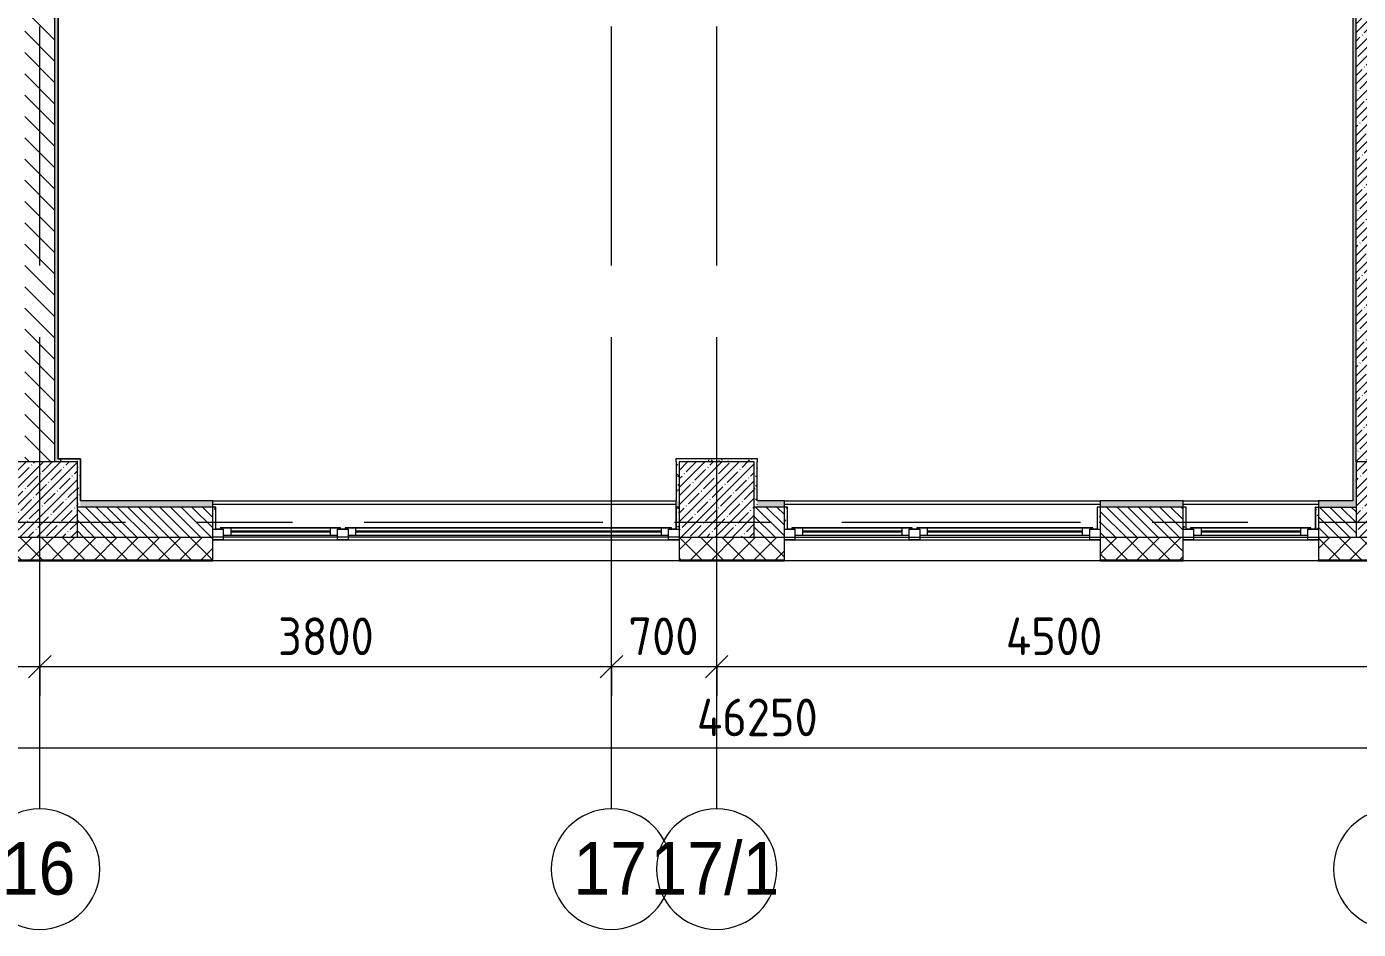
# Model space of a CAD drawing. Header units: millimetres. Extents: x 35355 to 234366, y -8553 to 29000.
# Drawn here: x 56573 to 65425, y -2706 to 3292 of the extents above; entities that cross this region are included whole.
import ezdxf

# ---------------------------------------------------------------- set-up
doc = ezdxf.new("R2010")
doc.units = ezdxf.units.MM
doc.linetypes.add('Осевая', pattern=[3175, 635, -476.25, 1587.5, -476.25])
for name, color, linetype, lineweight in [('A-ANNO-DIMS', 7, 'Continuous', 9), ('A-ANNO-DIMS-100', 7, 'Continuous', 9), ('A-GLAZ', 7, 'Continuous', 9), ('A-GLAZ-1', 7, 'Continuous', 13), ('A-WALL', 7, 'Continuous', 9), ('I-WALL', 7, 'Continuous', 9), ('S-COLS', 7, 'Continuous', 9), ('Оси', 7, 'Continuous', 9), ('Оси-1', 7, 'Continuous', 20), ('Оси-2', 7, 'Осевая', 9)]:
    doc.layers.add(name, color=color, linetype=linetype, lineweight=lineweight)
doc.layers.add('A-WALL-1', color=7, linetype='Continuous', lineweight=9, true_color=0x3c3c3c)
doc.layers.add('A-WALL-FNSH-1', color=7, linetype='Continuous', lineweight=9, true_color=0x3c3c3c)
doc.styles.add('Arial', font='arial.ttf', dxfattribs={"width": 0.9, "height": 350})
doc.styles.add('ISOCPEUR', font='isocpeur.ttf', dxfattribs={"width": 0.9, "height": 250})
doc.dimstyles.new('ISO-2_5_0_9К_БОЛЬШОЙ', dxfattribs={"dimscale": 304.8, "dimtxt": 248.995294, "dimasz": 0.492126, "dimexe": 0.393701, "dimexo": 0.984252, "dimgap": 0, "dimtad": 1, "dimdec": 0, "dimrnd": 10, "dimzin": 0, "dimdsep": 46, "dimtxsty": 'ISOCPEUR', "dimblk1": 'OBLIQUE', "dimblk2": 'OBLIQUE', "dimsah": 1, "dimcen": 0.09, "dimdle": 0.393701, "dimazin": 0, "dimtfac": 1, "dimtdec": 4, "dimtix": 1, "dimtmove": 0, "dimatfit": 3, "dimfxl": 1, "dimtvp": 1, "dimtolj": 1, "dimtzin": 0, "dimarcsym": 2})
pattern_1 = [(45, (0, 0), (-70.71068, 70.71068), []), (135, (0, 0), (-70.71068, -70.71068), [])]
pattern_2 = [(0, (0, 0), (121.92, 30.48), [10.058, -81.382, 10.058, -81.382, -487.68]), (0, (0, 0), (121.92, 30.48), [-182.88, 10.058, -172.822, 10.058, -81.382, -213.36]), (0, (0, 0), (121.92, 30.48), [-457.2, 10.058, -50.902, 10.058, -142.342]), (120, (45.72, 15.24), (-87.356454, 90.345817), [10.058, -81.382, 10.058, -81.382, -487.68]), (120, (45.72, 15.24), (-87.356454, 90.345817), [-182.88, 10.058, -172.822, 10.058, -81.382, -213.36]), (120, (45.72, 15.24), (-87.356454, 90.345817), [-457.2, 10.058, -50.902, 10.058, -142.342]), (240, (60.96, 76.2), (-34.563546, -120.825817), [10.058, -81.382, 10.058, -81.382, -487.68]), (240, (60.96, 76.2), (-34.563546, -120.825817), [-182.88, 10.058, -172.822, 10.058, -81.382, -213.36]), (240, (60.96, 76.2), (-34.563546, -120.825817), [-457.2, 10.058, -50.902, 10.058, -142.342])]

# ---------------------------------------------------------------- blocks, each defined once
blk = doc.blocks.new('BSC_Колонна _Прямоугольная - 500х500-V9-План заполнения дверных проемов 3 этажа в осях 12-23')
at = {"layer": 'S-COLS'}
h = blk.add_hatch(dxfattribs=at)
h.set_pattern_fill('FP_10', color=256, style=0, pattern_type=2)
h.set_pattern_definition([(45, (-61160, -150), (-57.02463, 57.02463), []), (45, (-61102.975, -150), (-57.02463, 57.02463), [100.806, -20.161, 3.353, -16.808])])
h.paths.add_polyline_path([(-250, -250), (250, -250), (250, 250), (-250, 250)])
for p, q in [((250, 250), (-250, 250)), ((-250, 250), (-250, -250)), ((250, -250), (250, 250)), ((-250, -250), (250, -250))]:
    blk.add_line(p, q, dxfattribs=at)
blk = doc.blocks.new('BSC_Колонна _Прямоугольная - 500х500-V10-План заполнения дверных проемов 3 этажа в осях 12-23')
at = {"layer": 'S-COLS'}
h = blk.add_hatch(dxfattribs=at)
h.set_pattern_fill('FP_11', color=256, style=0, pattern_type=2)
h.set_pattern_definition([(45, (-65660, -150), (-57.02463, 57.02463), []), (45, (-65602.975, -150), (-57.02463, 57.02463), [100.806, -20.161, 3.353, -16.808])])
h.paths.add_polyline_path([(-250, -250), (250, -250), (250, 250), (-250, 250)])
for p, q in [((250, 250), (-250, 250)), ((-250, 250), (-250, -250)), ((250, -250), (250, 250)), ((-250, -250), (250, -250))]:
    blk.add_line(p, q, dxfattribs=at)
blk = doc.blocks.new('BSC_Колонна _Прямоугольная - 500х500-V16-План заполнения дверных проемов 3 этажа в осях 12-23')
at = {"layer": 'S-COLS'}
h = blk.add_hatch(dxfattribs=at)
h.set_pattern_fill('FP_24', color=256, style=0, pattern_type=2)
h.set_pattern_definition([(45, (-56660, -150), (-57.02463, 57.02463), []), (45, (-56602.975, -150), (-57.02463, 57.02463), [100.806, -20.161, 3.353, -16.808])])
h.paths.add_polyline_path([(-250, -250), (250, -250), (250, 250), (-250, 250)])
for p, q in [((250, 250), (-250, 250)), ((-250, 250), (-250, -250)), ((250, -250), (250, 250)), ((-250, -250), (250, -250))]:
    blk.add_line(p, q, dxfattribs=at)
blk = doc.blocks.new('120_Окно_СКБ_2Ст - 120_Окно_СКБ_2Ст 3100х2500 _мал_створка слева_ 2-22446355-План заполнения дверных проемов 3 этажа в осях 12-23')
at = {"layer": 'A-GLAZ'}
for p, q in [((1550, -57), (-1550, -57)), ((-1530, -127), (-1500, -127)), ((-1430, -107), (600, -107)), ((600, -117), (-1430, -117)), ((670, -127), (700, -127)), ((770, -107), (1430, -107)), ((1430, -117), (770, -117)), ((1500, -127), (1530, -127))]:
    blk.add_line(p, q, dxfattribs=at)
at = {"layer": 'A-GLAZ-1'}
for p, q in [((-1550, -127), (-1550, -57)), ((-1550, -57), (-1480, -57)), ((-1480, -57), (-1480, -127)), ((650, -87), (-1480, -87)), ((-1480, -87), (-1480, -127)), ((-1430, -137), (-1430, -87)), ((600, -137), (600, -87)), ((650, -127), (650, -57)), ((650, -57), (720, -57)), ((650, -127), (650, -87)), ((720, -57), (720, -127)), ((1480, -87), (720, -87)), ((720, -87), (720, -127)), ((770, -137), (770, -87)), ((1430, -137), (1430, -87)), ((1480, -127), (1480, -57)), ((1480, -57), (1550, -57)), ((1480, -127), (1480, -87)), ((1550, -57), (1550, -127)), ((-1480, -127), (-1550, -127)), ((-1480, -127), (-1500, -127)), ((-1500, -127), (-1500, -137)), ((-1500, -137), (670, -137)), ((670, -137), (-1500, -137)), ((720, -127), (650, -127)), ((670, -127), (650, -127)), ((670, -137), (670, -127)), ((720, -127), (700, -127)), ((700, -127), (700, -137)), ((700, -137), (1500, -137)), ((1500, -137), (700, -137)), ((1550, -127), (1480, -127)), ((1500, -127), (1480, -127)), ((1500, -137), (1500, -127))]:
    blk.add_line(p, q, dxfattribs=at)
blk = doc.blocks.new('120_Окно_СКБ_1Ст - 120_Окно_СКБ_1Ст 900х2500_h_-22445987-План заполнения дверных проемов 3 этажа в осях 12-23')
at = {"layer": 'A-GLAZ'}
for p, q in [((450, -57), (-450, -57)), ((-430, -127), (-400, -127)), ((-330, -107), (330, -107)), ((330, -117), (-330, -117)), ((400, -127), (430, -127))]:
    blk.add_line(p, q, dxfattribs=at)
at = {"layer": 'A-GLAZ-1'}
for p, q in [((-450, -127), (-450, -57)), ((-450, -57), (-380, -57)), ((-380, -57), (-380, -127)), ((380, -87), (-380, -87)), ((-380, -87), (-380, -127)), ((-330, -137), (-330, -87)), ((330, -137), (330, -87)), ((380, -127), (380, -57)), ((380, -57), (450, -57)), ((380, -127), (380, -87)), ((450, -57), (450, -127)), ((-380, -127), (-450, -127)), ((-380, -127), (-400, -127)), ((-400, -127), (-400, -137)), ((-400, -137), (400, -137)), ((400, -137), (-400, -137)), ((450, -127), (380, -127)), ((400, -127), (380, -127)), ((400, -137), (400, -127))]:
    blk.add_line(p, q, dxfattribs=at)
blk = doc.blocks.new('120_Окно_СКБ_2Ст - 120_Окно_СКБ_2Ст 2100х2400 _мал створка справа_-22446225-План заполнения дверных проемов 3 этажа в осях 12-23')
at = {"layer": 'A-GLAZ'}
for p, q in [((1050, -57), (-1050, -57)), ((-1030, -127), (-1000, -127)), ((-930, -107), (100, -107)), ((100, -117), (-930, -117)), ((170, -127), (200, -127)), ((270, -107), (930, -107)), ((930, -117), (270, -117)), ((1000, -127), (1030, -127))]:
    blk.add_line(p, q, dxfattribs=at)
at = {"layer": 'A-GLAZ-1'}
for p, q in [((-1050, -127), (-1050, -57)), ((-1050, -57), (-980, -57)), ((-980, -57), (-980, -127)), ((150, -87), (-980, -87)), ((-980, -87), (-980, -127)), ((-930, -137), (-930, -87)), ((100, -137), (100, -87)), ((150, -127), (150, -57)), ((150, -57), (220, -57)), ((150, -127), (150, -87)), ((220, -57), (220, -127)), ((980, -87), (220, -87)), ((220, -87), (220, -127)), ((270, -137), (270, -87)), ((930, -137), (930, -87)), ((980, -127), (980, -57)), ((980, -57), (1050, -57)), ((980, -127), (980, -87)), ((1050, -57), (1050, -127)), ((-980, -127), (-1050, -127)), ((-980, -127), (-1000, -127)), ((-1000, -127), (-1000, -137)), ((-1000, -137), (170, -137)), ((170, -137), (-1000, -137)), ((220, -127), (150, -127)), ((170, -127), (150, -127)), ((170, -137), (170, -127)), ((220, -127), (200, -127)), ((200, -127), (200, -137)), ((200, -137), (1000, -137)), ((1000, -137), (200, -137)), ((1050, -127), (980, -127)), ((1000, -127), (980, -127)), ((1000, -137), (1000, -127))]:
    blk.add_line(p, q, dxfattribs=at)
blk = doc.blocks.new('Ось сетки - D8-29747960-План заполнения дверных проемов 3 этажа в осях 12-23')
at = {"layer": 'Оси-1'}
for start, end in [(360, 180), (180, 360)]:
    blk.add_arc((0, 0), 4, start, end, dxfattribs=at)
blk = doc.blocks.new('DIMBLOCK23-План заполнения дверных проемов 3 этажа в осях 12-23')
at = {"layer": 'A-ANNO-DIMS-100'}
for p, q in [((38310, -1693.5), (38310, -1379.6)), ((84560, -1693.5), (84560, -1379.6)), ((38190, -1499.6), (84680, -1499.6)), ((38310, -1499.6), (38310, -1693.5)), ((84560, -1499.6), (84560, -1693.5))]:
    blk.add_line(p, q, dxfattribs=at)
at = {"layer": 'A-ANNO-DIMS-100', "lineweight": 20}
for p, q in [((38310, -1499.6), (38235, -1574.6)), ((38310, -1499.6), (38385, -1424.6)), ((84560, -1499.6), (84485, -1574.6)), ((84560, -1499.6), (84635, -1424.6))]:
    blk.add_line(p, q, dxfattribs=at)
at = {"layer": 'A-ANNO-DIMS-100', "color": 0, "insert": (61028, -1173), "char_height": 250, "width": 976.828, "attachment_point": 1, "line_spacing_factor": 1.149209, "style": 'ISOCPEUR'}
blk.add_mtext('46250', dxfattribs=at)
blk = doc.blocks.new('_Oblique')
at = {"color": 0, "linetype": 'ByBlock', "lineweight": -2}
blk.add_line((-0.5, -0.5), (0.5, 0.5), dxfattribs=at)
blk = doc.blocks.new('DIMBLOCK31-План заполнения дверных проемов 3 этажа в осях 12-23')
at = {"layer": 'A-ANNO-DIMS-100'}
for p, q in [((54460, -1154.7), (54460, -840.7)), ((56660, -1154.7), (56660, -840.7)), ((54460, -960.7), (56660, -960.7)), ((54460, -960.7), (54460, -1154.7)), ((56660, -960.7), (56660, -1154.7))]:
    blk.add_line(p, q, dxfattribs=at)
at = {"layer": 'A-ANNO-DIMS-100', "lineweight": 20}
for p, q in [((54460, -960.7), (54385, -1035.7)), ((54460, -960.7), (54535, -885.7)), ((56660, -960.7), (56585, -1035.7)), ((56660, -960.7), (56735, -885.7))]:
    blk.add_line(p, q, dxfattribs=at)
at = {"layer": 'A-ANNO-DIMS-100', "color": 0, "insert": (55244, -634.1), "char_height": 250, "width": 758.478, "attachment_point": 1, "line_spacing_factor": 1.149209, "style": 'ISOCPEUR'}
blk.add_mtext('2200', dxfattribs=at)
blk = doc.blocks.new('DIMBLOCK32-План заполнения дверных проемов 3 этажа в осях 12-23')
at = {"layer": 'A-ANNO-DIMS-100'}
for p, q in [((56660, -1154.7), (56660, -840.7)), ((60460, -1154.7), (60460, -840.7)), ((56660, -960.7), (60460, -960.7)), ((56660, -960.7), (56660, -1154.7)), ((60460, -960.7), (60460, -1154.7))]:
    blk.add_line(p, q, dxfattribs=at)
at = {"layer": 'A-ANNO-DIMS-100', "lineweight": 20}
for p, q in [((56660, -960.7), (56585, -1035.7)), ((56660, -960.7), (56735, -885.7)), ((60460, -960.7), (60385, -1035.7)), ((60460, -960.7), (60535, -885.7))]:
    blk.add_line(p, q, dxfattribs=at)
at = {"layer": 'A-ANNO-DIMS-100', "color": 0, "insert": (58244, -634.1), "char_height": 250, "width": 758.478, "attachment_point": 1, "line_spacing_factor": 1.149209, "style": 'ISOCPEUR'}
blk.add_mtext('3800', dxfattribs=at)
blk = doc.blocks.new('DIMBLOCK33-План заполнения дверных проемов 3 этажа в осях 12-23')
at = {"layer": 'A-ANNO-DIMS-100'}
for p, q in [((60460, -1154.7), (60460, -840.7)), ((61160, -1154.7), (61160, -840.7)), ((60460, -960.7), (61160, -960.7)), ((60460, -960.7), (60460, -1154.7)), ((61160, -960.7), (61160, -1154.7))]:
    blk.add_line(p, q, dxfattribs=at)
at = {"layer": 'A-ANNO-DIMS-100', "lineweight": 20}
for p, q in [((60460, -960.7), (60385, -1035.7)), ((60460, -960.7), (60535, -885.7)), ((61160, -960.7), (61085, -1035.7)), ((61160, -960.7), (61235, -885.7))]:
    blk.add_line(p, q, dxfattribs=at)
at = {"layer": 'A-ANNO-DIMS-100', "color": 0, "insert": (60573, -634.1), "char_height": 250, "width": 568.858, "attachment_point": 1, "line_spacing_factor": 1.149209, "style": 'ISOCPEUR'}
blk.add_mtext('700', dxfattribs=at)
blk = doc.blocks.new('DIMBLOCK34-План заполнения дверных проемов 3 этажа в осях 12-23')
at = {"layer": 'A-ANNO-DIMS-100'}
for p, q in [((61160, -1154.7), (61160, -840.7)), ((65660, -1154.7), (65660, -840.7)), ((61160, -960.7), (65660, -960.7)), ((61160, -960.7), (61160, -1154.7)), ((65660, -960.7), (65660, -1154.7))]:
    blk.add_line(p, q, dxfattribs=at)
at = {"layer": 'A-ANNO-DIMS-100', "lineweight": 20}
for p, q in [((61160, -960.7), (61085, -1035.7)), ((61160, -960.7), (61235, -885.7)), ((65660, -960.7), (65585, -1035.7)), ((65660, -960.7), (65735, -885.7))]:
    blk.add_line(p, q, dxfattribs=at)
at = {"layer": 'A-ANNO-DIMS-100', "color": 0, "insert": (63082, -634.1), "char_height": 250, "width": 787.208, "attachment_point": 1, "line_spacing_factor": 1.149209, "style": 'ISOCPEUR'}
blk.add_mtext('4500', dxfattribs=at)

msp = doc.modelspace()

# ---------------------------------------------------------------- hatches: boundary and pattern name
at = {"layer": 'A-WALL'}
h = msp.add_hatch(dxfattribs=at)
h.set_pattern_fill('FP_19', color=256, style=0, pattern_type=2)
h.set_pattern_definition([(135, (0, 0), (-35.35534, -35.35534), [])])
h.paths.add_polyline_path([(65160, -100), (65410, -100), (65410, 100), (65160, 100)])
h.paths.add_polyline_path([(57810, -100), (57810, 100), (56910, 100), (56910, -100), (57136.2, -100)])
h.paths.add_polyline_path([(61410, -100), (61610, -100), (61610, 100), (61410, 100)])
h.paths.add_polyline_path([(63710, -100), (64260, -100), (64260, 100), (63710, 100)])
h.paths.add_polyline_path([(43410, -100), (44310, -100), (44310, 100), (43410, 100), (43410, 94.8)])
h.paths.add_polyline_path([(42910, -100), (42910, 100), (42660, 100), (42660, -100)])
h.paths.add_polyline_path([(41760, -100), (41760, 100), (41140, 100), (41140, -100), (41173.9, -100)])
h.paths.add_polyline_path([(48160, -100), (48160, 100), (47910, 100), (47910, -100)])
h.paths.add_polyline_path([(51010, -100), (51010, 100), (50260, 100), (50260, -100)])
h.paths.add_polyline_path([(52410, -100), (52660, -100), (52660, 100), (52410, 100)])
h.paths.add_polyline_path([(55510, -100), (55510, 100), (54760, 100), (54760, -100)])
h = msp.add_hatch(dxfattribs=at)
h.set_pattern_fill('FP_20', color=256, style=0, pattern_type=2)
h.set_pattern_definition(pattern_1)
h.paths.add_polyline_path([(55510, -250), (55510, -100), (54760, -100), (54760, -250)])
h.paths.add_polyline_path([(51910, -250), (52660, -250), (52660, -100), (51910, -100)])
h.paths.add_polyline_path([(56410.6, -250), (56627.1, -250), (56627.1, -100), (56410, -100), (56410, -250)])
h.paths.add_polyline_path([(48160, -250), (48160, -100), (47410, -100), (47410, -250), (47703.9, -250)])
h.paths.add_polyline_path([(42910, -250), (44310, -250), (44310, -100), (42660, -100), (42660, -250)])
h.paths.add_polyline_path([(39040, -250), (39040, -100), (38652.7, -100), (38652.7, -250)])
h.paths.add_polyline_path([(41140, -250), (41760, -250), (41760, -100), (41140, -100)])
h.paths.add_polyline_path([(51010, -250), (51010, -100), (50260, -100), (50260, -250)])
h = msp.add_hatch(dxfattribs=at)
h.set_pattern_fill('FP_20', color=256, style=0, pattern_type=2)
h.set_pattern_definition(pattern_1)
h.paths.add_polyline_path([(71647.3, -250), (75700, -250), (75700, -100), (71560, -100), (71560, -250)])
h.paths.add_polyline_path([(60910, -250), (61610, -250), (61610, -100), (60910, -100)])
h.paths.add_polyline_path([(57136.2, -250), (57810, -250), (57810, -100), (56627.1, -100), (56627.1, -250)])
h.paths.add_polyline_path([(65842.8, -250), (66160, -250), (66160, -100), (65160, -100), (65160, -250), (65410, -250)])
h.paths.add_polyline_path([(70196.1, -250), (70660, -250), (70660, -100), (67060, -100), (67060, -250), (67293.9, -250)])
h.paths.add_polyline_path([(64260, -250), (64260, -100), (63710, -100), (63710, -250)])
at = {"layer": 'I-WALL'}
h = msp.add_hatch(dxfattribs=at)
h.set_pattern_fill('FP_21', color=256, style=0, pattern_type=2)
h.set_pattern_definition([(135, (0, 0), (-70.71068, -70.71068), [])])
h.paths.add_polyline_path([(56560.7, 400), (56760.7, 400), (56760.7, 7400), (56560.7, 7400), (56560.7, 420)])
h = msp.add_hatch(dxfattribs=at)
h.set_pattern_fill('FP_68', color=256, style=0, pattern_type=2)
h.set_pattern_definition(pattern_2)
h.paths.add_polyline_path([(56760.7, 400), (56780.7, 400), (56780.7, 7380), (56760.7, 7380), (56760.7, 590.5)])
h = msp.add_hatch(dxfattribs=at)
h.set_pattern_fill('FP_17', color=256, style=0, pattern_type=2)
h.set_pattern_definition([(45, (0, 0), (-57.02463, 57.02463), []), (45, (57.025, 0), (-57.02463, 57.02463), [100.806, -20.161, 3.353, -16.808])])
h.paths.add_polyline_path([(65410, 400), (65630, 400), (65630, 7400), (65410, 7400), (65410, 1454.5)])
h = msp.add_hatch(dxfattribs=at)
h.set_pattern_fill('FP_68', color=256, style=0, pattern_type=2)
h.set_pattern_definition(pattern_2)
h.paths.add_polyline_path([(65410, 140), (65410, 7070), (65390, 7070), (65390, 140)])
h = msp.add_hatch(dxfattribs=at)
h.set_pattern_fill('FP_68', color=256, style=0, pattern_type=2)
h.set_pattern_definition(pattern_2)
h.paths.add_polyline_path([(56930, 400), (56930, 420), (56780.7, 420), (56780.7, 400), (56910, 400)])
h = msp.add_hatch(dxfattribs=at)
h.set_pattern_fill('FP_68', color=256, style=0, pattern_type=2)
h.set_pattern_definition(pattern_2)
h.paths.add_polyline_path([(56930, 100), (56930, 400), (56910, 400), (56910, 100)])
h = msp.add_hatch(dxfattribs=at)
h.set_pattern_fill('FP_68', color=256, style=0, pattern_type=2)
h.set_pattern_definition(pattern_2)
h.paths.add_polyline_path([(60890, 140), (60910, 140), (60910, 420), (60890, 420)])
h = msp.add_hatch(dxfattribs=at)
h.set_pattern_fill('FP_68', color=256, style=0, pattern_type=2)
h.set_pattern_definition(pattern_2)
h.paths.add_polyline_path([(61430, 400), (61430, 420), (60910, 420), (60910, 400), (61410, 400)])
h = msp.add_hatch(dxfattribs=at)
h.set_pattern_fill('FP_68', color=256, style=0, pattern_type=2)
h.set_pattern_definition(pattern_2)
h.paths.add_polyline_path([(61430, 100), (61430, 400), (61410, 400), (61410, 100)])
h = msp.add_hatch(dxfattribs=at)
h.set_pattern_fill('FP_68', color=256, style=0, pattern_type=2)
h.set_pattern_definition(pattern_2)
h.paths.add_polyline_path([(57136.2, 100), (57810, 100), (57810, 140), (56930, 140), (56930, 100)])
h.paths.add_polyline_path([(60889, 100), (60910, 100), (60910, 140), (60889, 140)])
h = msp.add_hatch(dxfattribs=at)
h.set_pattern_fill('FP_68', color=256, style=0, pattern_type=2)
h.set_pattern_definition(pattern_2)
h.paths.add_polyline_path([(57810, -48), (57830, -48), (57830, 100), (57810, 100)])
h = msp.add_hatch(dxfattribs=at)
h.set_pattern_fill('FP_68', color=256, style=0, pattern_type=2)
h.set_pattern_definition(pattern_2)
h.paths.add_polyline_path([(60890, -48), (60910, -48), (60910, 100), (60890, 100)])
h = msp.add_hatch(dxfattribs=at)
h.set_pattern_fill('FP_68', color=256, style=0, pattern_type=2)
h.set_pattern_definition(pattern_2)
h.paths.add_polyline_path([(61489.5, 100), (61610, 100), (61610, 140), (61430, 140), (61430, 100)])
h.paths.add_polyline_path([(65410, 100), (65410, 140), (65160, 140), (65160, 100)])
h.paths.add_polyline_path([(64260, 100), (64260, 140), (63710, 140), (63710, 100)])
h = msp.add_hatch(dxfattribs=at)
h.set_pattern_fill('FP_68', color=256, style=0, pattern_type=2)
h.set_pattern_definition(pattern_2)
h.paths.add_polyline_path([(61610, -48), (61630, -48), (61630, 100), (61610, 100)])
h = msp.add_hatch(dxfattribs=at)
h.set_pattern_fill('FP_68', color=256, style=0, pattern_type=2)
h.set_pattern_definition(pattern_2)
h.paths.add_polyline_path([(63690, -48), (63710, -48), (63710, 100), (63690, 100)])
h = msp.add_hatch(dxfattribs=at)
h.set_pattern_fill('FP_68', color=256, style=0, pattern_type=2)
h.set_pattern_definition(pattern_2)
h.paths.add_polyline_path([(64260, -48), (64280, -48), (64280, 100), (64260, 100)])
h = msp.add_hatch(dxfattribs=at)
h.set_pattern_fill('FP_68', color=256, style=0, pattern_type=2)
h.set_pattern_definition(pattern_2)
h.paths.add_polyline_path([(65140, -48), (65160, -48), (65160, 100), (65140, 100)])

# ---------------------------------------------------------------- linework, layer by layer
at = {"layer": 'A-WALL'}
for p, q in [((56780.7, 7380), (56780.7, 420)), ((65410, 400), (65410, 7380)), ((65390, 140), (65390, 7050)), ((56780.7, 420), (56930, 420)), ((56930, 420), (56930, 140)), ((57830, 100), (56910, 100)), ((61630, 100), (61410, 100)), ((56910, -100), (57810, -100)), ((61410, -100), (65410, -100)), ((56410, -250), (57810, -250)), ((56410, -253), (57810, -253)), ((60910, -258), (57810, -258)), ((60910, -250), (61610, -250)), ((60910, -253), (61610, -253)), ((63710, -258), (61610, -258)), ((63710, -250), (64260, -250)), ((63710, -253), (64260, -253)), ((65160, -258), (64260, -258)), ((65160, -250), (66160, -250)), ((65160, -253), (66160, -253))]:
    msp.add_line(p, q, dxfattribs=at)
at = {"layer": 'A-WALL-1'}
for p, q in [((56760.7, 400), (56760.7, 7400)), ((61430, 420), (60890, 420)), ((60890, 400), (60890, 140)), ((61430, 140), (61430, 400)), ((57810, 140), (56930, 140)), ((57810, -250), (57810, 140)), ((57830, -48), (57830, 100)), ((60890, 140), (60889, 140)), ((60889, 140), (60889, 100)), ((60910, 100), (60890, 100)), ((60890, 100), (60890, -48)), ((61610, 140), (61430, 140)), ((61610, -250), (61610, 140)), ((61630, -48), (61630, 100)), ((64280, 100), (63690, 100)), ((63690, 100), (63690, -48)), ((63710, 140), (63710, -250)), ((64260, 140), (63710, 140)), ((64260, -250), (64260, 140)), ((64280, -48), (64280, 100)), ((65140, 100), (65410, 100)), ((65140, 100), (65140, -48)), ((65160, 140), (65160, -250)), ((65390, 140), (65160, 140)), ((57810, -48), (57830, -48)), ((60890, -48), (60910, -48)), ((61610, -48), (61630, -48)), ((63690, -48), (63710, -48)), ((64260, -48), (64280, -48)), ((65140, -48), (65160, -48)), ((60910, -100), (60910, -250))]:
    msp.add_line(p, q, dxfattribs=at)
at = {"layer": 'A-WALL-FNSH-1'}
for p, q in [((56781.7, 7379), (56781.7, 1162.3)), ((65389, 7049), (65389, 141)), ((56782.7, 1202.3), (56781.7, 1202.3)), ((56781.7, 1162.3), (56782.7, 1162.3)), ((56782.7, 1162.3), (56782.7, 1202.3)), ((56931, 421), (56782.7, 421)), ((56931, 141), (56931, 421)), ((60889, 421), (60889, 400)), ((61431, 421), (60889, 421)), ((60889, 400), (60890, 400)), ((60890, 400), (60890, 420)), ((61430, 420), (61430, 400)), ((61430, 400), (61431, 400)), ((61431, 400), (61431, 421)), ((57810, 141), (56931, 141)), ((57810, 140), (57810, 141)), ((57831, 100), (57830, 100)), ((57831, -48), (57831, 100)), ((60890, 100), (60889, 100)), ((60889, 100), (60889, -48)), ((61610, 141), (61430, 141)), ((61610, 140), (61610, 141)), ((61631, 100), (61630, 100)), ((61631, -48), (61631, 100)), ((63690, 100), (63689, 100)), ((63689, 100), (63689, -48)), ((64260, 141), (63710, 141)), ((63710, 141), (63710, 140)), ((64260, 140), (64260, 141)), ((64281, 100), (64280, 100)), ((64281, -48), (64281, 100)), ((65140, 100), (65139, 100)), ((65139, 100), (65139, -48)), ((65389, 141), (65160, 141)), ((65160, 141), (65160, 140)), ((57830, -48), (57831, -48)), ((60889, -48), (60890, -48)), ((61630, -48), (61631, -48)), ((63689, -48), (63690, -48)), ((64280, -48), (64281, -48)), ((65139, -48), (65140, -48)), ((56410, -258), (57810, -258)), ((57810, -258), (57810, -250)), ((60910, -250), (60910, -258)), ((60910, -258), (61610, -258)), ((61610, -258), (61610, -250)), ((63710, -250), (63710, -258)), ((63710, -258), (64260, -258)), ((64260, -258), (64260, -250)), ((65160, -250), (65160, -258)), ((65160, -258), (66160, -258))]:
    msp.add_line(p, q, dxfattribs=at)
at = {"layer": 'I-WALL'}
for p, q in [((56781.7, 421), (56781.7, 1162.3)), ((56782.7, 1162.3), (56782.7, 421)), ((56781.7, 421), (56782.7, 421)), ((57810, 141), (60890, 141)), ((57810, 140), (60889, 140)), ((57810, 120), (60889, 120)), ((61610, 141), (63710, 141)), ((61610, 140), (63710, 140)), ((61610, 120), (63710, 120)), ((64260, 141), (65160, 141)), ((64260, 140), (65160, 140)), ((64260, 120), (65160, 120)), ((60910, -100), (57810, -100))]:
    msp.add_line(p, q, dxfattribs=at)
at = {"layer": 'Оси'}
for p, q in [((56660, -1906.3), (56660, 593.7)), ((60460, -1906.3), (60460, 593.7)), ((61160, -1906.3), (61160, 593.7))]:
    msp.add_line(p, q, dxfattribs=at)
at = {"layer": 'Оси-2'}
for p, q in [((56660, 593.7), (56660, 24850)), ((60460, 593.7), (60460, 24850)), ((61160, 593.7), (61160, 24850)), ((38655.2, 0), (82250, 0))]:
    msp.add_line(p, q, dxfattribs=at)

# ---------------------------------------------------------------- block references
at = {"layer": 'A-GLAZ', "rotation": 180}
for name, p in [('120_Окно_СКБ_2Ст - 120_Окно_СКБ_2Ст 3100х2500 _мал_створка слева_ 2-22446355-План заполнения дверных проемов 3 этажа в осях 12-23', (59360, -175)), ('120_Окно_СКБ_2Ст - 120_Окно_СКБ_2Ст 2100х2400 _мал створка справа_-22446225-План заполнения дверных проемов 3 этажа в осях 12-23', (62660, -175)), ('120_Окно_СКБ_1Ст - 120_Окно_СКБ_1Ст 900х2500_h_-22445987-План заполнения дверных проемов 3 этажа в осях 12-23', (64710, -175))]:
    msp.add_blockref(name, p, dxfattribs=at)
at = {"layer": 'S-COLS'}
for name, p in [('BSC_Колонна _Прямоугольная - 500х500-V16-План заполнения дверных проемов 3 этажа в осях 12-23', (56660, 150)), ('BSC_Колонна _Прямоугольная - 500х500-V9-План заполнения дверных проемов 3 этажа в осях 12-23', (61160, 150)), ('BSC_Колонна _Прямоугольная - 500х500-V10-План заполнения дверных проемов 3 этажа в осях 12-23', (65660, 150))]:
    msp.add_blockref(name, p, dxfattribs=at)
at = {"layer": 'Оси-1', "xscale": 99.99999999999993, "yscale": 99.99999999999993, "zscale": 99.99999999999993}
for p in [(56660, -2306.3), (60460, -2306.3), (61160, -2306.3), (65660, -2306.3)]:
    msp.add_blockref('Ось сетки - D8-29747960-План заполнения дверных проемов 3 этажа в осях 12-23', p, dxfattribs=at)

# ---------------------------------------------------------------- texts
at = {"layer": 'Оси', "char_height": 350, "attachment_point": 1, "style": 'Arial'}
for s, insert, width in [('16', (56407.4, -2125.6), 606.076), ('17/1', (60719.7, -2125.6), 1060.633), ('17', (60207.4, -2125.6), 606.076)]:
    msp.add_mtext(s, dxfattribs=dict(at, insert=insert, width=width))

# ---------------------------------------------------------------- dimensions: what is measured, and where the dimension line sits
at = {"layer": 'A-ANNO-DIMS'}
for base, p1, p2, override, picture, middle in [((56660, -960.7), (54460, -854.7), (56660, -854.7), {"dimpost": '<>', "dimfxl": 2200}, 'DIMBLOCK31-План заполнения дверных проемов 3 этажа в осях 12-23', (55560, -835.7)), ((60460, -960.7), (56660, -854.7), (60460, -854.7), {"dimpost": '<>', "dimfxl": 3800}, 'DIMBLOCK32-План заполнения дверных проемов 3 этажа в осях 12-23', (58560, -835.7)), ((61160, -960.7), (60460, -854.7), (61160, -854.7), {"dimpost": '<>', "dimfxl": 700}, 'DIMBLOCK33-План заполнения дверных проемов 3 этажа в осях 12-23', (60810, -835.7)), ((65660, -960.7), (61160, -854.7), (65660, -854.7), {"dimpost": '<>', "dimfxl": 4500}, 'DIMBLOCK34-План заполнения дверных проемов 3 этажа в осях 12-23', (63410, -835.7)), ((84560, -1499.6), (38310, -1393.5), (84560, -1393.5), {"dimpost": '<>', "dimfxl": 46250}, 'DIMBLOCK23-План заполнения дверных проемов 3 этажа в осях 12-23', (61435, -1374.6))]:
    dim = msp.add_linear_dim(base=base, p1=p1, p2=p2, dimstyle='ISO-2_5_0_9К_БОЛЬШОЙ', override=override, dxfattribs=at)
    dim.commit()
    dim.dimension.update_dxf_attribs({"geometry": picture, "text_midpoint": middle})

doc.saveas('drawing.dxf')
